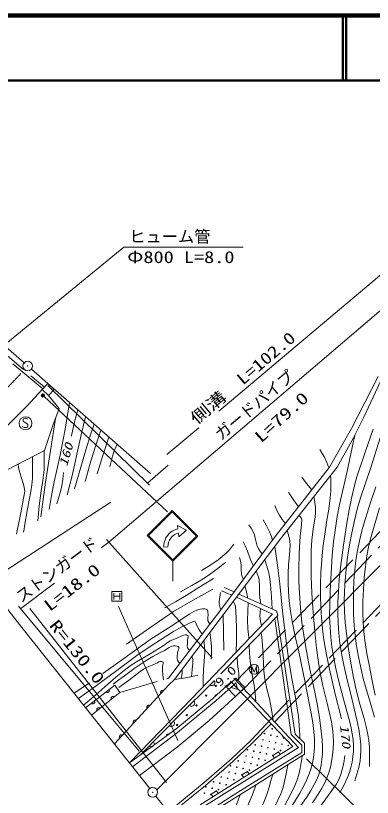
# Model space of a CAD drawing. Units: millimetres, scale not verified. Extents: x 12856 to 652856, y -57628 to 302372.
# Drawn here: x 431195 to 486151, y 181725 to 302372 of the extents above; entities that cross this region are included whole.
import ezdxf
from ezdxf.enums import TextEntityAlignment as Align

# ---------------------------------------------------------------- set-up
doc = ezdxf.new("R2010")
doc.units = ezdxf.units.MM
doc.header["$LTSCALE"] = 1000
doc.linetypes.add('DASHED', pattern=[7.5, 6, -1.5])
doc.linetypes.add('LONG_DASHED_DOTTED', pattern=[15.25, 12, -1.5, 0.25, -1.5])
for name, color, linetype, lineweight in [('M-TTL', 2, 'Continuous', 140), ('M-TTL-LINE', 7, 'Continuous', 50), ('S-BGD', 7, 'Continuous', 13), ('S-BGD-HTXT', 6, 'Continuous', 13), ('S-BMK', 2, 'LONG_DASHED_DOTTED', 13)]:
    doc.layers.add(name, color=color, linetype=linetype, lineweight=lineweight)
doc.styles.add('ＭＳ ゴシック', font='')
doc.styles.add('ＭＳ 明朝', font='')
doc.styles.get('ＭＳ ゴシック').set_extended_font_data('MS Gothic')
doc.styles.get('ＭＳ 明朝').set_extended_font_data('MS Mincho')

# ---------------------------------------------------------------- blocks, each defined once
blk = doc.blocks.new('BUHIN5')
at = {"color": 2, "linetype": 'Continuous', "lineweight": 13}
for radius in [746, 22.5]:
    blk.add_circle((0, 0), radius, dxfattribs=at)
blk = doc.blocks.new('BUHIN12')
at = {"color": 7, "linetype": 'Continuous', "lineweight": 13}
blk.add_lwpolyline([(310, 645), (255, 705), (180, 740), (75, 760), (-80, 760), (-210, 725), (-320, 650), (-385, 540), (-390, 425), (-385, 350), (-345, 250), (-275, 195), (270, -120), (330, -210), (370, -335), (360, -455), (325, -550), (255, -640), (100, -685), (-130, -685), (-230, -670), (-325, -625), (-405, -550), (-475, -435)], dxfattribs=at)
blk.add_circle((0, 0), 995, dxfattribs=at)
blk = doc.blocks.new('BUHIN21')
at = {"color": 7, "linetype": 'Continuous', "lineweight": 13}
for centre, radius in [((0, 0), 250), ((0, 0), 219), ((0, 0), 188), ((0, 0), 156), ((0, 0), 125), ((0, 0), 93.8), ((0, -1), 62.5), ((0, 0), 31.2)]:
    blk.add_circle(centre, radius, dxfattribs=at)
blk = doc.blocks.new('BUHIN121')
at = {"color": 7, "linetype": 'Continuous', "lineweight": 13}
blk.add_lwpolyline([(238, 183), (261, 114), (268, 46), (263, -41), (233, -110), (190, -170), (116, -227), (48, -253), (-27, -265), (-113, -248), (-178, -224), (-238, -183)], dxfattribs=at)
blk = doc.blocks.new('BUHIN122')
at = {"color": 7, "linetype": 'Continuous', "lineweight": 13}
blk.add_lwpolyline([(-235, -187), (-259, -118), (-267, -49), (-264, 38), (-234, 107), (-192, 167), (-119, 225), (-51, 252), (23, 265), (110, 250), (174, 227), (235, 187)], dxfattribs=at)
blk = doc.blocks.new('BUHIN123')
at = {"color": 7, "linetype": 'Continuous', "lineweight": 13}
blk.add_lwpolyline([(-203, -221), (-238, -156), (-256, -90), (-266, -3), (-248, 70), (-216, 136), (-153, 204), (-89, 242), (-18, 266), (70, 264), (137, 251), (203, 221)], dxfattribs=at)
blk = doc.blocks.new('BUHIN124')
at = {"color": 7, "linetype": 'Continuous', "lineweight": 13}
blk.add_lwpolyline([(352, 355), (405, 246), (432, 135), (444, -10), (409, -131), (351, -239), (242, -349), (134, -408), (14, -444), (-132, -435), (-244, -410), (-352, -355)], dxfattribs=at)
blk = doc.blocks.new('BUHIN125')
at = {"color": 7, "linetype": 'Continuous', "lineweight": 13}
blk.add_lwpolyline([(423, 267), (156, 690), (-690, 156), (-423, -267)], dxfattribs=at)
blk = doc.blocks.new('BUHIN118')
at = {"color": 7, "linetype": 'Continuous', "lineweight": 13}
for p, q in [((-469, 469), (-469, -469)), ((-469, 0), (469, 0)), ((469, 469), (469, -469))]:
    blk.add_line(p, q, dxfattribs=at)
blk.add_lwpolyline([(-750, -750), (-750, 750), (750, 750), (750, -750)], close=True, dxfattribs=at)
blk = doc.blocks.new('BUHIN13')
at = {"color": 7, "linetype": 'Continuous', "lineweight": 13}
blk.add_lwpolyline([(-352, -458), (-352, 458), (0, -416), (349, 458), (349, -458)], dxfattribs=at)
blk.add_circle((0, 0), 746, dxfattribs=at)

msp = doc.modelspace()

# ---------------------------------------------------------------- linework, layer by layer
at = {"layer": 'M-TTL'}
msp.add_line((652856, 302372), (12856, 302372), dxfattribs=at)
at = {"layer": 'M-TTL-LINE'}
for p, q in [((481602, 302372), (481602, 292372)), ((482102, 302372), (482102, 292372)), ((12856, 292372), (652856, 292372))]:
    msp.add_line(p, q, dxfattribs=at)
at = {"layer": 'S-BGD', "linetype": 'DASHED'}
for p, q in [((519542, 256240), (465198, 199705)), ((466357, 198464), (520524, 255297)), ((435371, 244768), (427569, 251350)), ((427844, 251644), (435619, 245032)), ((525112, 250909), (470610, 193910)), ((471103, 193383), (525618, 250426)), ((457719, 200218), (459250, 200593)), ((447250, 197908), (454734, 200105)), ((455643, 199912), (457719, 200218))]:
    msp.add_line(p, q, dxfattribs=at)
at = {"layer": 'S-BGD'}
for p, q in [((482965, 238659), (487037, 246658)), ((487692, 246585), (484856, 240405)), ((436138, 245584), (435288, 244680)), ((437120, 244660), (436138, 245584)), ((435288, 244680), (432915, 242108)), ((435288, 244680), (436270, 243756)), ((436270, 243756), (437120, 244660)), ((437917, 241750), (436270, 243756)), ((435512, 243632), (454607, 225805)), ((432915, 242108), (429859, 239011)), ((436925, 239091), (437917, 241750)), ((484856, 240405), (483256, 237205)), ((435654, 235240), (436925, 239091)), ((479548, 232686), (482965, 238659)), ((483256, 237205), (480711, 232697)), ((426485, 230516), (435654, 235240)), ((471186, 221997), (479548, 232686)), ((480711, 232697), (471985, 221606)), ((451464, 222114), (455333, 225984)), ((455333, 225772), (451676, 222114)), ((455333, 225984), (459286, 222031)), ((459074, 222031), (455333, 225772)), ((456180, 223177), (456147, 223675)), ((456147, 223675), (457512, 222976)), ((455416, 218162), (451464, 222114)), ((451676, 222114), (455416, 218374)), ((459286, 222031), (455416, 218162)), ((455416, 218374), (459074, 222031)), ((456313, 221948), (456280, 222513)), ((457512, 222976), (456313, 221948)), ((462976, 210886), (471186, 221997)), ((471985, 221606), (465817, 213434)), ((454021, 220354), (454652, 220387)), ((455416, 218162), (455416, 215086)), ((462929, 213599), (464480, 212921)), ((464861, 213437), (463299, 214092)), ((465817, 213434), (455643, 199912)), ((465199, 212613), (470785, 209994)), ((471394, 210489), (465573, 213110)), ((456183, 190522), (447029, 211200)), ((454734, 200105), (462976, 210886)), ((470785, 209994), (458388, 197019)), ((471610, 209781), (471394, 210489)), ((466167, 204184), (471610, 209781)), ((473644, 191453), (471121, 209278)), ((471501, 209668), (474275, 191480)), ((462826, 200786), (466167, 204184)), ((463565, 201454), (463525, 201496)), ((463023, 200987), (463035, 200975)), ((463035, 200975), (463023, 200987)), ((440212, 197789), (442592, 199406)), ((446405, 189974), (454807, 199082)), ((455643, 199912), (454807, 199082)), ((456691, 194660), (461220, 199153)), ((461220, 199153), (461766, 199708)), ((461592, 196994), (464382, 199558)), ((462070, 196687), (464810, 199108)), ((464275, 199670), (464382, 199558)), ((473896, 189552), (464275, 199670)), ((474787, 189439), (464794, 200138)), ((441981, 195557), (446484, 199031)), ((447250, 197908), (442872, 194432)), ((446484, 199031), (447250, 197908)), ((461004, 193570), (466357, 198464)), ((458388, 197019), (448734, 187034)), ((455893, 192249), (461592, 196994)), ((456139, 191741), (462070, 196687)), ((450529, 188375), (456691, 194660)), ((456063, 189490), (461004, 193570)), ((467480, 190575), (470627, 193892)), ((467705, 190164), (470562, 193058)), ((448734, 187034), (455893, 192249)), ((449194, 186454), (456139, 191741)), ((475265, 189800), (473644, 191453)), ((474275, 191480), (475692, 190083)), ((450270, 185096), (456063, 189490)), ((459612, 180549), (473896, 189552)), ((474787, 189439), (459785, 180073)), ((464448, 187693), (467480, 190575)), ((464673, 187281), (467705, 190164)), ((475265, 188647), (475265, 189800)), ((475692, 190083), (475712, 188387)), ((464988, 182195), (475265, 188647)), ((475712, 188387), (468294, 183726)), ((460256, 184025), (464448, 187693)), ((460443, 183538), (464673, 187281)), ((454735, 179473), (460256, 184025)), ((455015, 179121), (460443, 183538)), ((468294, 183726), (456959, 176678)), ((456720, 176978), (464988, 182195))]:
    msp.add_line(p, q, dxfattribs=at)
for points in [[(436345, 226159), (436707, 228298), (437130, 230434), (437615, 232464), (438043, 234516), (438799, 238571), (439509, 242627)], [(440763, 241527), (440279, 239660), (439853, 237779), (439821, 237623), (439787, 237457)], [(437341, 240206), (436575, 235282), (435772, 230353), (435410, 227682), (435098, 225004)], [(441972, 240468), (441297, 237684), (440680, 234888), (440283, 233006), (439827, 231134), (439474, 229781), (439116, 228422)], [(440270, 229345), (441220, 232702), (442230, 236051), (442748, 237690), (443272, 239328)], [(444334, 238397), (443454, 235750), (442632, 233087), (442256, 231771), (441887, 230454)], [(486256, 238533), (484980, 234863), (483767, 231191), (483338, 229655), (482967, 228103), (482572, 226094), (482234, 224060), (481712, 220626), (481249, 217179), (481052, 215340), (480913, 213485), (480841, 211817), (480829, 210138), (480879, 208599), (480990, 207062), (481163, 205500), (481396, 203947), (481746, 202121), (482154, 200309), (482995, 197007), (483776, 193695), (484053, 192257), (484271, 190804), (484357, 189865), (484384, 188918), (484349, 188135), (484252, 187348), (484048, 186333), (483784, 185324), (483633, 184802), (483478, 184281)], [(443734, 231655), (444631, 234499), (445539, 237340)], [(481147, 182418), (481757, 183580), (482316, 184774), (482612, 185547), (482853, 186343), (483036, 187167), (483161, 188003), (483228, 188867), (483234, 189731), (483176, 190639), (483057, 191550), (482831, 192717), (482544, 193885), (481696, 196858), (480912, 199828), (480507, 201626), (480159, 203447), (479927, 204928), (479754, 206428), (479634, 208004), (479574, 209593), (479579, 211611), (479644, 213631), (479782, 216352), (479979, 219068), (480187, 221158), (480455, 223249), (480751, 225092), (481107, 226935), (482212, 231799), (483265, 236683), (483357, 237133), (483450, 237593)], [(485706, 186508), (485729, 188033), (485693, 189549), (485612, 190499), (485471, 191441), (485209, 192668), (484887, 193886), (484248, 196085), (483666, 198306), (483237, 200249), (482867, 202203), (482476, 204612), (482145, 207029), (481978, 208700), (481871, 210386), (481835, 211955), (481859, 213535), (481946, 215204), (482094, 216879), (482333, 218786), (482631, 220686), (482980, 222566), (483391, 224442), (483834, 226197), (484339, 227947), (485907, 232646), (487415, 237355)], [(446813, 236222), (446442, 235305), (446124, 234360), (445911, 233540), (445720, 232717)], [(479463, 232577), (479153, 233413), (478784, 234229), (478435, 234820), (478046, 235390)], [(433785, 234277), (433810, 232620), (433776, 230970), (433696, 229936), (433557, 228910), (433029, 226253), (432560, 223586), (432490, 223123), (432419, 222649)], [(434590, 224404), (434833, 226707), (435139, 229016), (435382, 230649), (435565, 232285), (435612, 233329), (435598, 234376), (435583, 234785), (435566, 235195)], [(431310, 222325), (431986, 225662), (432599, 229000), (432525, 229524), (432388, 230056), (432035, 231119), (431744, 232187), (431650, 232655), (431564, 233133)], [(438564, 231878), (438471, 230848), (438317, 229824), (438062, 228746), (437748, 227678), (437649, 227362), (437545, 227036)], [(475274, 231124), (476029, 230144), (476805, 229180)], [(481404, 193841), (480441, 197651), (479534, 201486), (479090, 203748), (478703, 206036), (478471, 207752), (478299, 209486), (478194, 211133), (478149, 212782), (478153, 214601), (478218, 216418), (478350, 218332), (478542, 220244), (478819, 222361), (479157, 224482), (479445, 226203), (479674, 227936), (479751, 228959), (479768, 229985), (479748, 230703), (479716, 231431)], [(486677, 229672), (485852, 227241), (485081, 224778), (484600, 223053), (484178, 221312), (483873, 219822), (483626, 218312), (483441, 216774), (483316, 215218), (483241, 213498), (483225, 211764), (483269, 210012), (483373, 208255), (483522, 206694), (483733, 205131), (484017, 203427), (484362, 201724), (484754, 200091), (485206, 198468), (485880, 196286), (486493, 194097)], [(474750, 226553), (473998, 227621), (473291, 228728), (473270, 228762), (473249, 228796)], [(477147, 228166), (477303, 227276), (477397, 226384), (477394, 225680), (477330, 224966), (477055, 223185), (476840, 221401), (476741, 219893), (476703, 218383), (476735, 215813), (476827, 213236), (477023, 210273), (477279, 207316), (477554, 204755), (477891, 202187), (478140, 200667), (478449, 199158), (479180, 196276), (479855, 193364), (480011, 192324), (480108, 191266), (480142, 190253), (480116, 189240), (480030, 188259), (479884, 187286), (479694, 186404), (479444, 185527), (479155, 184729), (478808, 183946), (478342, 183065), (477818, 182204), (476915, 180891)], [(472758, 224006), (472277, 224617), (471841, 225269), (471459, 226002), (471120, 226761)], [(487260, 226424), (485856, 221632), (485557, 220318), (485315, 218982), (485086, 217338), (484916, 215683), (484780, 213813), (484704, 211932), (484696, 210331), (484748, 208723), (484847, 207339), (485007, 205949), (485318, 203925), (485689, 201909), (486116, 199700), (486583, 197493)], [(469312, 224573), (469829, 223649), (470295, 222692), (470541, 222073), (470770, 221435)], [(474516, 179599), (476017, 181726), (476638, 182704), (477207, 183712), (477576, 184479), (477887, 185265), (478108, 185984), (478273, 186728), (478393, 187575), (478455, 188445), (478462, 189516), (478408, 190593), (478234, 192334), (478002, 194061), (477659, 196138), (477258, 198199), (476545, 201516), (475890, 204848), (475571, 206771), (475309, 208714), (475076, 210963), (474903, 213228), (474823, 215017), (474803, 216817), (474877, 219436), (475012, 222043), (475177, 223315), (475278, 224575), (475161, 224859), (474979, 225137), (474929, 225203), (474874, 225277)], [(467111, 223797), (467480, 223267), (467797, 222704), (467972, 222230), (468093, 221721), (468226, 221089), (468416, 220483), (468640, 220055), (468926, 219644), (469055, 219475), (469193, 219300)], [(473619, 180194), (474987, 182395), (475548, 183421), (476058, 184480), (476415, 185351), (476719, 186249), (476933, 187068), (477089, 187902), (477194, 188816), (477240, 189747), (477226, 190809), (477152, 191867), (476979, 193275), (476745, 194685), (475823, 199441), (474844, 204171), (474281, 206528), (473778, 208894), (473525, 210459), (473331, 212033), (473222, 213437), (473173, 214847), (473185, 216251), (473257, 217669), (473391, 219157), (473465, 220645), (473427, 221247), (473327, 221852), (473194, 222394), (473038, 222943)], [(459825, 216719), (461115, 217518), (462377, 218371), (463028, 218874), (463646, 219428), (464136, 219952), (464585, 220523), (464686, 220659), (464786, 220796)], [(467819, 217440), (467492, 218130), (467216, 218858), (466910, 219725), (466550, 220566), (466412, 220853), (466267, 221148)], [(471108, 220444), (471530, 217579), (471892, 214706), (472315, 210481), (472798, 206265), (473251, 203132), (473762, 200006), (474294, 197123), (474766, 194225), (474898, 192835), (474971, 191429), (474983, 191099), (474995, 190769)], [(465697, 218721), (465851, 218172), (465945, 217605), (465927, 216872), (465970, 216155), (466111, 215773), (466306, 215392)], [(469572, 218408), (469910, 217402), (470190, 216383), (470358, 215463), (470469, 214520), (470602, 212649), (470734, 210787)], [(456585, 213429), (458343, 214424), (460069, 215470), (461222, 216241), (462348, 217067), (462932, 217521), (463520, 217985)], [(468954, 211588), (468818, 212469), (468743, 213355), (468767, 214290), (468730, 215221), (468602, 215738), (468413, 216246), (468331, 216442), (468242, 216647)], [(454104, 210999), (455799, 211899), (457471, 212856), (459573, 214198), (461698, 215504)], [(448283, 205380), (451879, 207915), (455516, 210406), (458547, 212147), (461597, 213834)], [(466523, 214369), (466724, 213651), (466865, 212920), (466892, 212713), (466917, 212505)], [(462761, 213327), (462628, 212645), (462553, 211952), (462563, 211555), (462633, 211156), (462711, 210912), (462805, 210661)], [(465193, 204142), (465242, 205944), (465231, 207748), (465186, 209490), (465081, 211233), (464922, 211608), (464726, 211983)], [(467041, 211749), (466947, 210412), (466913, 209075), (466977, 207732), (467101, 206380), (467112, 206270), (467123, 206161)], [(444649, 200836), (446244, 201958), (449130, 204094), (452056, 206185), (454667, 207842), (457255, 209556), (457933, 210009), (458644, 210412), (459130, 210620), (459640, 210772), (459989, 210821), (460360, 210810), (460549, 210771), (460699, 210679), (460789, 210505), (460829, 210293), (460856, 209873), (460822, 209474), (460791, 209230), (460822, 208982), (460943, 208710), (461111, 208445)], [(469056, 208184), (468917, 208925), (468839, 209667), (468856, 210261), (468923, 210867)], [(459933, 206906), (459459, 207600), (459034, 208331), (458957, 208639), (458841, 208869), (458721, 208903), (458568, 208876), (456913, 208074), (455491, 207321), (452773, 205583), (450086, 203794), (446796, 201288), (443468, 198828), (442166, 197906), (440856, 196976)], [(463143, 209880), (463210, 207165), (463267, 204445)], [(441651, 195974), (443541, 197559), (445396, 199193), (446639, 200281), (447925, 201326), (448860, 202006), (449837, 202641), (451905, 203854), (453942, 205119), (454467, 205520), (455021, 205867), (455922, 206236), (456806, 206664), (457063, 206774), (457351, 206828), (457518, 206807), (457678, 206722), (457768, 206613), (457799, 206480), (457694, 205966), (457655, 205475), (457633, 205137), (457672, 204801), (457807, 204585), (458002, 204379)], [(461095, 207158), (461260, 206057), (461364, 204954), (461369, 204000), (461324, 203034)], [(470889, 193613), (470621, 195282), (470292, 196949), (469915, 198472), (469594, 200013), (469449, 201210), (469363, 202417), (469265, 204469), (469107, 206508), (469076, 206825), (469044, 207142)], [(456489, 202401), (456290, 202625), (456146, 202879), (456083, 203182), (456079, 203506), (456125, 203959), (456235, 204425), (456313, 204664), (456326, 204889), (456230, 204986), (456068, 205054), (455781, 205102), (455503, 205088), (455177, 204998), (454859, 204847), (454112, 204412), (453362, 204044), (452333, 203467), (451319, 202827), (449616, 201691), (447940, 200501), (447076, 199858), (446207, 199203)], [(460099, 198810), (460077, 200101), (460116, 201390), (460255, 202742), (460334, 204103), (460270, 205040), (460209, 205980)], [(468199, 196493), (468109, 197780), (467959, 199059), (467606, 200898), (467314, 202750), (467215, 203982), (467173, 205218)], [(447068, 198697), (448719, 199888), (450358, 201146), (450883, 201520), (451432, 201838), (452244, 202143), (453036, 202508), (453234, 202633), (453483, 202714), (453671, 202717), (453832, 202662), (453899, 202571), (453916, 202434), (453823, 201869), (453796, 201341), (453875, 200631), (453995, 199888)], [(458363, 203527), (458468, 203009), (458513, 202478), (458398, 201416), (458283, 200356)], [(465321, 203324), (465392, 202271), (465523, 201222), (465561, 200877)], [(456693, 200067), (456805, 200519), (456858, 200987), (456857, 201244), (456848, 201513)], [(465566, 200836), (465591, 200609), (465599, 199991), (465598, 199932), (465596, 199862)], [(464441, 167271), (465458, 169140), (466527, 170977), (467510, 172494), (468544, 173980), (469759, 175706), (470921, 177461), (471817, 178978), (472663, 180530), (473494, 182090), (474270, 183675), (474582, 184451), (474837, 185244), (475047, 186155), (475199, 187083), (475269, 187611), (475336, 188151)], [(474300, 174584), (475661, 176753), (477077, 178896), (478842, 181299), (480554, 183732), (480916, 184401), (481224, 185096), (481472, 185816), (481666, 186569), (481810, 187359), (481902, 188163)], [(473127, 186763), (472885, 185357), (472584, 183962), (472338, 183103), (472035, 182263), (471609, 181288), (471121, 180325), (471025, 180149), (470929, 179973)], [(462712, 169444), (464088, 171890), (465523, 174317), (467072, 176733), (468565, 179172), (469031, 180072), (469447, 181006), (469871, 182145), (470241, 183309), (470522, 184295), (470794, 185296)], [(468248, 183697), (467621, 182007), (466939, 180343), (466455, 179315), (465917, 178315), (465205, 177057), (464541, 175761), (463728, 174125), (462859, 172515), (462320, 171569), (461771, 170628)], [(461096, 171476), (461603, 173010), (462167, 174529), (462584, 175479), (463057, 176403), (463986, 178051), (464860, 179725), (465345, 180893), (465779, 182095), (465792, 182133), (465808, 182180)]]:
    msp.add_lwpolyline(points, dxfattribs=at)
for points in [[(465132, 200123), (466510, 198674), (465061, 197296), (463682, 198745)], [(465113, 199381), (465417, 198373), (464388, 198692)]]:
    msp.add_lwpolyline(points, close=True, dxfattribs=at)
for centre, radius in [((462040, 198929), 99.5), ((460547, 197422), 99.5), ((459054, 195915), 99.5), ((457561, 194408), 99.5), ((456069, 192901), 99.5), ((470723, 192323), 49.8), ((469305, 190593), 49.8), ((469527, 191569), 49.8), ((470502, 191348), 49.8), ((471477, 191126), 49.8), ((472452, 190905), 49.8), ((468109, 189839), 49.8), ((469084, 189618), 49.8), ((470060, 189397), 49.8), ((470281, 190372), 49.8), ((471256, 190151), 49.8), ((472231, 189930), 49.8), ((473206, 189709), 49.8), ((466913, 189085), 49.8), ((467888, 188864), 49.8), ((468863, 188643), 49.8), ((469838, 188422), 49.8), ((470814, 188201), 49.8), ((471035, 189176), 49.8), ((472010, 188955), 49.8), ((465495, 187356), 49.8), ((466470, 187135), 49.8), ((466692, 188110), 49.8), ((467667, 187889), 49.8), ((468642, 187668), 49.8), ((469617, 187447), 49.8), ((464299, 186602), 49.8), ((465274, 186381), 49.8), ((466249, 186160), 49.8), ((467224, 185938), 49.8), ((467446, 186914), 49.8), ((468421, 186693), 49.8), ((462881, 184873), 49.8), ((463856, 184651), 49.8), ((464078, 185627), 49.8), ((465053, 185405), 49.8), ((466028, 185184), 49.8), ((460488, 183364), 49.8), ((461685, 184118), 49.8), ((462660, 183897), 49.8), ((463635, 183676), 49.8), ((464832, 184430), 49.8), ((460267, 182389), 49.8), ((461242, 182168), 49.8), ((461464, 183143), 49.8), ((462439, 182922), 49.8)]:
    msp.add_circle(centre, radius, dxfattribs=at)
for centre, radius, start, end in [((456807, 220461), 2788, 102.99844, 182.19086), ((456740, 220474), 2090, 102.72791, 182.39496), ((463540, 198936), 99.5, 190.79865, 73.40135), ((462047, 197429), 99.5, 35.44857, 229.74767), ((454576, 191394), 99.5, 344.2938, 267.38819), ((468330, 190815), 49.8, 239.69991, 31.03326), ((465716, 188331), 49.8, 281.06609, 346.0335), ((463102, 185848), 49.8, 180.28944, 82.7255), ((459292, 182610), 49.8, 227.0213, 31.25539)]:
    msp.add_arc(centre, radius, start, end, dxfattribs=at)
at = {"layer": 'S-BGD-HTXT'}
for p, q in [((501119, 273928), (462477, 241351)), ((445544, 221130), (504063, 271101)), ((429683, 251719), (447887, 266659)), ((447887, 266659), (466242, 266659)), ((432494, 248777), (414841, 264173)), ((433623, 247789), (451954, 231714)), ((436142, 245299), (451821, 229932)), ((459418, 238773), (454492, 234620)), ((451506, 230241), (454671, 233006)), ((445882, 227278), (426714, 214823)), ((444375, 220244), (445544, 221130)), ((461476, 203283), (445188, 221529)), ((432157, 207954), (426010, 215711)), ((431977, 210853), (437171, 214787)), ((450199, 188863), (431640, 211259)), ((454440, 184043), (433375, 210849)), ((451852, 183100), (432157, 207954)), ((475988, 187680), (486096, 177771)), ((452785, 181925), (470835, 159233))]:
    msp.add_line(p, q, dxfattribs=at)
at = {"layer": 'S-BMK', "linetype": 'Continuous'}
msp.add_line((452959, 182893), (522725, 253159), dxfattribs=at)
at = {"layer": 'S-BMK'}
msp.add_arc((338736, 334151), 127553, 277.33255, 317.34972, dxfattribs=at)

# ---------------------------------------------------------------- block references
at = {"layer": 'S-BGD'}
for name, p in [('BUHIN21', (435385, 243759)), ('BUHIN12', (432717, 239474)), ('BUHIN118', (446784, 212752)), ('BUHIN13', (467941, 201474)), ('BUHIN124', (461462, 199410)), ('BUHIN121', (445358, 198163)), ('BUHIN123', (453757, 197944)), ('BUHIN122', (446156, 197039)), ('BUHIN121', (443107, 196425)), ('BUHIN122', (443967, 195301)), ('BUHIN123', (451656, 195667)), ('BUHIN124', (458338, 196257)), ('BUHIN123', (449556, 193389)), ('BUHIN124', (455214, 193104)), ('BUHIN123', (447455, 191112)), ('BUHIN124', (452091, 189951)), ('BUHIN125', (471515, 188052)), ('BUHIN125', (466754, 185051)), ('BUHIN125', (461993, 182050))]:
    msp.add_blockref(name, p, dxfattribs=at)
at = {"layer": 'S-BMK'}
for p in [(433059, 248284), (452318, 182512)]:
    msp.add_blockref('BUHIN5', p, dxfattribs=at)

# ---------------------------------------------------------------- texts
at = {"layer": 'S-BGD', "style": 'ＭＳ 明朝', "oblique": 15, "width": 1.35}
for s, rotation, p in [('160', 74.1, (439486, 232595)), ('170', 275.6, (480781, 192833))]:
    msp.add_text(s, height=1320, rotation=rotation, dxfattribs=at).set_placement(p, align=Align.BOTTOM_LEFT)
at = {"layer": 'S-BGD', "style": 'ＭＳ ゴシック', "width": 1.35}
msp.add_text('9.0', height=1320, rotation=42.1, dxfattribs=at).set_placement((462913, 198438), align=Align.BOTTOM_LEFT)
at = {"layer": 'S-BGD-HTXT', "style": 'ＭＳ ゴシック'}
msp.add_text('ヒューム管', height=1833, dxfattribs=at).set_placement((448704, 266822), align=Align.BOTTOM_LEFT)
at = {"layer": 'S-BGD-HTXT', "style": 'ＭＳ ゴシック', "width": 1.25}
msp.add_text('Φ800 L=8.0', height=1833, dxfattribs=at).set_placement((448377, 263638), align=Align.BOTTOM_LEFT)
at = {"layer": 'S-BGD-HTXT', "style": 'ＭＳ ゴシック'}
for s, rotation, width, p in [('側溝  L=102.0', 40.5, 1.25, (459435, 238753)), ('L=79.0', 42.1, 1.35, (469394, 235935)), ('L=18.0', 37.7, 1.35, (436776, 209886)), ('R=130.0', 308.5, 1.35, (435849, 207883))]:
    msp.add_text(s, height=1833, rotation=rotation, dxfattribs=dict(at, width=width)).set_placement(p, align=Align.BOTTOM_LEFT)
for s, rotation, p in [('ガードパイプ', 40.2, (463193, 236310)), ('ストンガード', 36.5, (432377, 211240))]:
    msp.add_text(s, height=1833, rotation=rotation, dxfattribs=at).set_placement(p, align=Align.BOTTOM_LEFT)

doc.saveas('drawing.dxf')
